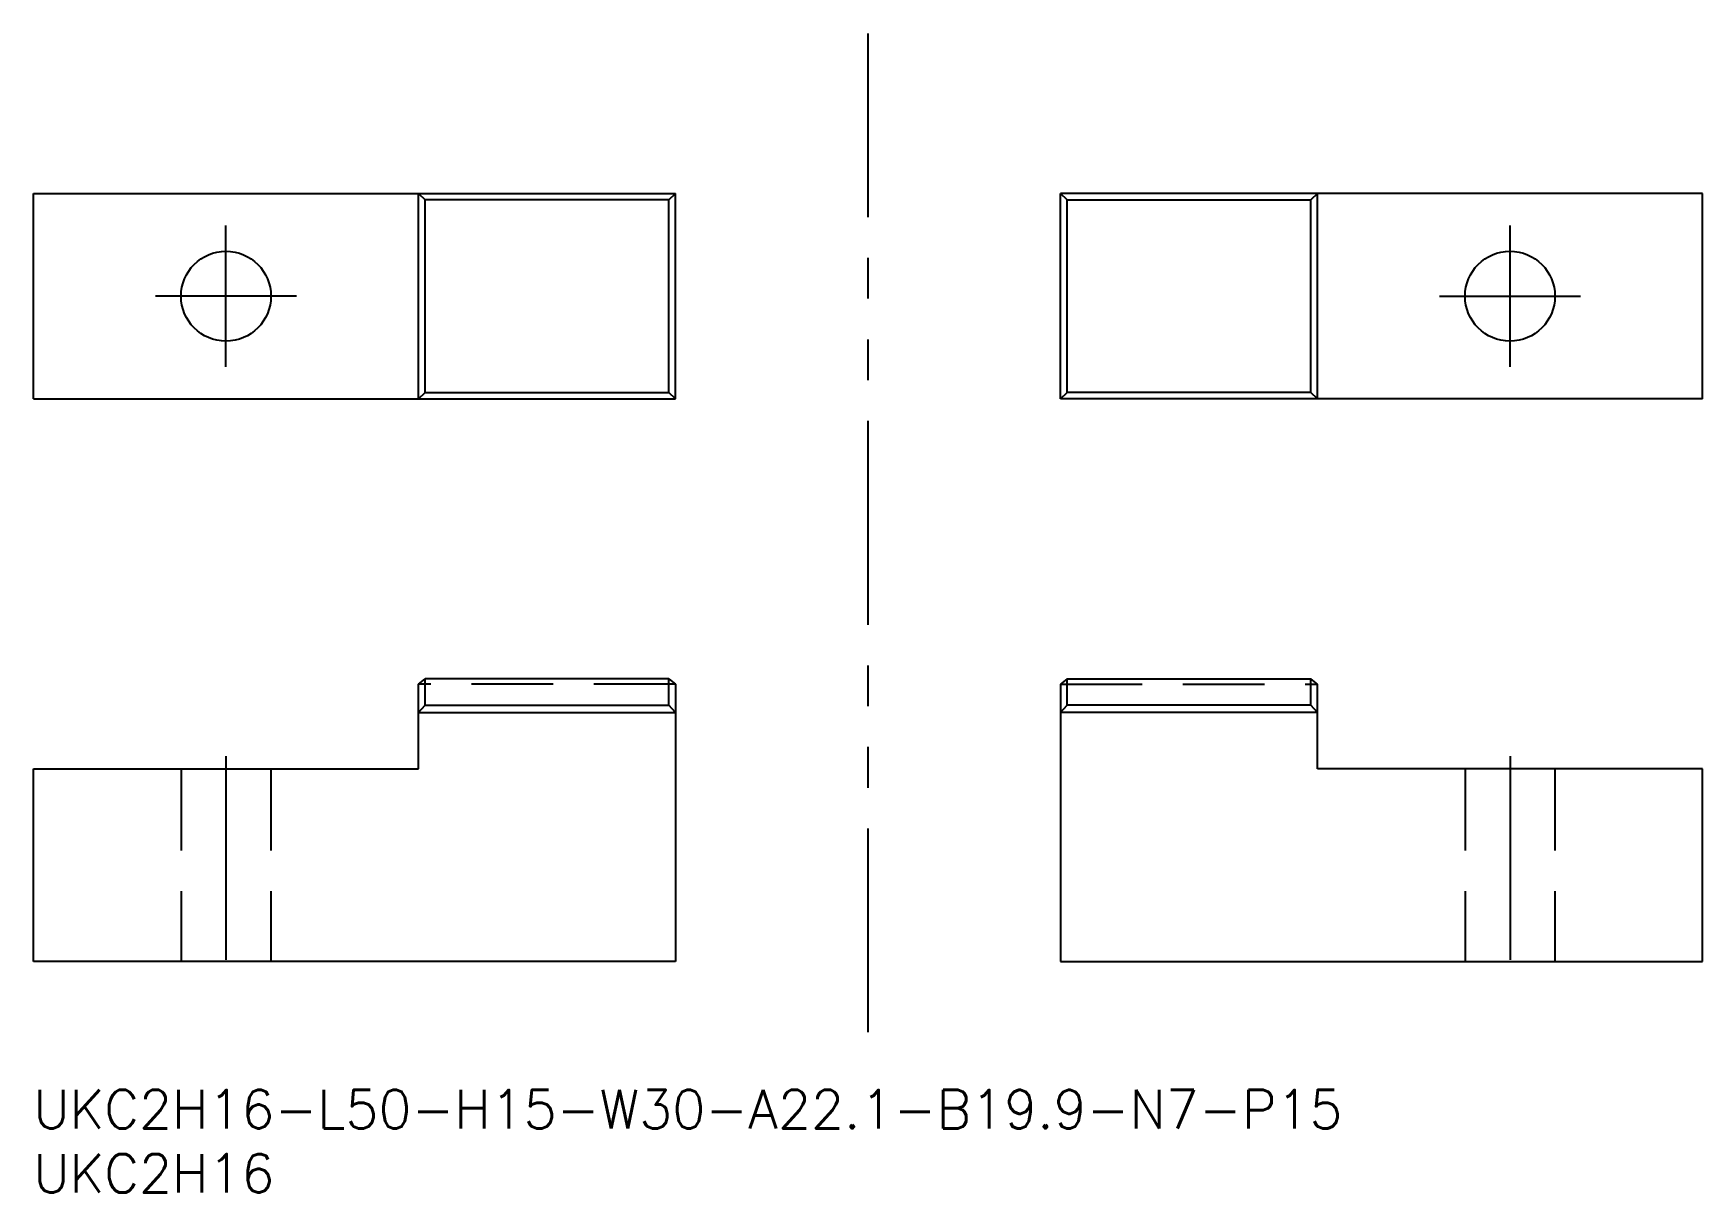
# Model space of a CAD drawing. Extents: x 0 to 130, y -8 to 82.
import ezdxf

# ---------------------------------------------------------------- set-up
doc = ezdxf.new("R2010")
doc.units = 0
doc.header["$LTSCALE"] = 0.5
for name, pattern in [('CENTER', [50.8, 31.75, -6.35, 6.35, -6.35]), ('DASHED', [19.05, 12.7, -6.35]), ('PHANTOM', [63.5, 31.75, -6.35, 6.35, -6.35, 6.35, -6.35])]:
    doc.linetypes.add(name, pattern=pattern)
for name, color, linetype in [('MSM_CENTER', 1, 'CENTER'), ('MSM_CONTINUOUS', 7, 'CONTINUOUS'), ('MSM_DASHED', 4, 'DASHED'), ('MSM_IMAGINARY', 6, 'PHANTOM'), ('MSM_PART_NUMBER', 7, 'CONTINUOUS')]:
    doc.layers.add(name, color=color, linetype=linetype)
doc.styles.get("Standard").update_dxf_attribs({"font": 'txt.shx', "height": 3, "bigfont": 'bigfont.shx'})

msp = doc.modelspace()

# ---------------------------------------------------------------- linework, layer by layer
at = {"layer": 'MSM_CENTER'}
for p, q in [((15, 56.33), (15, 67.33)), ((115, 56.33), (115, 67.33)), ((20.5, 61.83), (9.5, 61.83)), ((109.5, 61.83), (120.5, 61.83)), ((15, 26), (15, 9)), ((115, 26), (115, 9))]:
    msp.add_line(p, q, dxfattribs=at)
at = {"layer": 'MSM_CONTINUOUS'}
for p, q in [((0, 53.83), (0, 69.83)), ((0, 69.83), (50, 69.83)), ((30, 69.83), (30.5, 69.34)), ((30, 53.83), (30, 69.83)), ((30.5, 54.33), (30.5, 69.34)), ((49.5, 69.34), (30.5, 69.34)), ((49.5, 69.34), (50, 69.83)), ((49.5, 54.33), (49.5, 69.34)), ((50, 53.83), (50, 69.83)), ((130, 69.83), (80, 69.83)), ((80.5, 69.34), (80, 69.83)), ((80, 53.83), (80, 69.83)), ((80.5, 69.34), (99.5, 69.34)), ((80.5, 54.33), (80.5, 69.34)), ((100, 69.83), (99.5, 69.34)), ((99.5, 54.33), (99.5, 69.34)), ((100, 53.83), (100, 69.83)), ((130, 53.83), (130, 69.83)), ((0, 53.83), (50, 53.83)), ((30, 53.83), (30.5, 54.33)), ((30.5, 54.33), (49.5, 54.33)), ((50, 53.83), (49.5, 54.33)), ((80, 53.83), (80.5, 54.33)), ((130, 53.83), (80, 53.83)), ((99.5, 54.33), (80.5, 54.33)), ((100, 53.83), (99.5, 54.33)), ((30, 31.6), (30.5, 32.03)), ((30, 25), (30, 31.6)), ((30, 31.6), (30, 31.6)), ((49.5, 32.03), (30.5, 32.03)), ((30.5, 29.97), (30.5, 32.03)), ((49.5, 29.97), (49.5, 32.03)), ((49.5, 32.03), (50, 31.6)), ((50, 31.6), (50, 10)), ((50, 31.6), (50, 31.6)), ((80.5, 32.03), (80, 31.6)), ((80, 31.6), (80, 10)), ((80, 31.6), (80, 31.6)), ((80.5, 32.03), (99.5, 32.03)), ((80.5, 29.97), (80.5, 32.03)), ((100, 31.6), (99.5, 32.03)), ((99.5, 29.97), (99.5, 32.03)), ((100, 25), (100, 31.6)), ((100, 31.6), (100, 31.6)), ((30, 29.4), (30.5, 29.97)), ((30.5, 29.97), (49.5, 29.97)), ((50, 29.4), (49.5, 29.97)), ((80, 29.4), (80.5, 29.97)), ((99.5, 29.97), (80.5, 29.97)), ((100, 29.4), (99.5, 29.97)), ((30, 29.4), (50, 29.4)), ((30, 29.4), (30, 29.4)), ((50, 29.4), (50, 29.4)), ((100, 29.4), (80, 29.4)), ((80, 29.4), (80, 29.4)), ((100, 29.4), (100, 29.4)), ((0, 10), (0, 25)), ((0, 25), (30, 25)), ((130, 25), (100, 25)), ((130, 10), (130, 25)), ((50, 10), (0, 10)), ((80, 10), (130, 10))]:
    msp.add_line(p, q, dxfattribs=at)
for centre in [(15, 61.83), (115, 61.83)]:
    msp.add_circle(centre, 3.5, dxfattribs=at)
at = {"layer": 'MSM_DASHED'}
for p, q in [((50, 31.6), (30, 31.6)), ((80, 31.6), (100, 31.6)), ((11.5, 25), (11.5, 10)), ((18.5, 25), (18.5, 10)), ((111.5, 25), (111.5, 10)), ((118.5, 25), (118.5, 10))]:
    msp.add_line(p, q, dxfattribs=at)
at = {"layer": 'MSM_IMAGINARY'}
msp.add_line((65, 4.49), (65, 82.3), dxfattribs=at)

# ---------------------------------------------------------------- texts
at = {"layer": 'MSM_PART_NUMBER'}
for s, p in [('UKC2H16-L50-H15-W30-A22.1-B19.9-N7-P15', (0, -3)), ('UKC2H16', (0, -8))]:
    msp.add_text(s, height=3, dxfattribs=at).set_placement(p)

doc.saveas('drawing.dxf')
